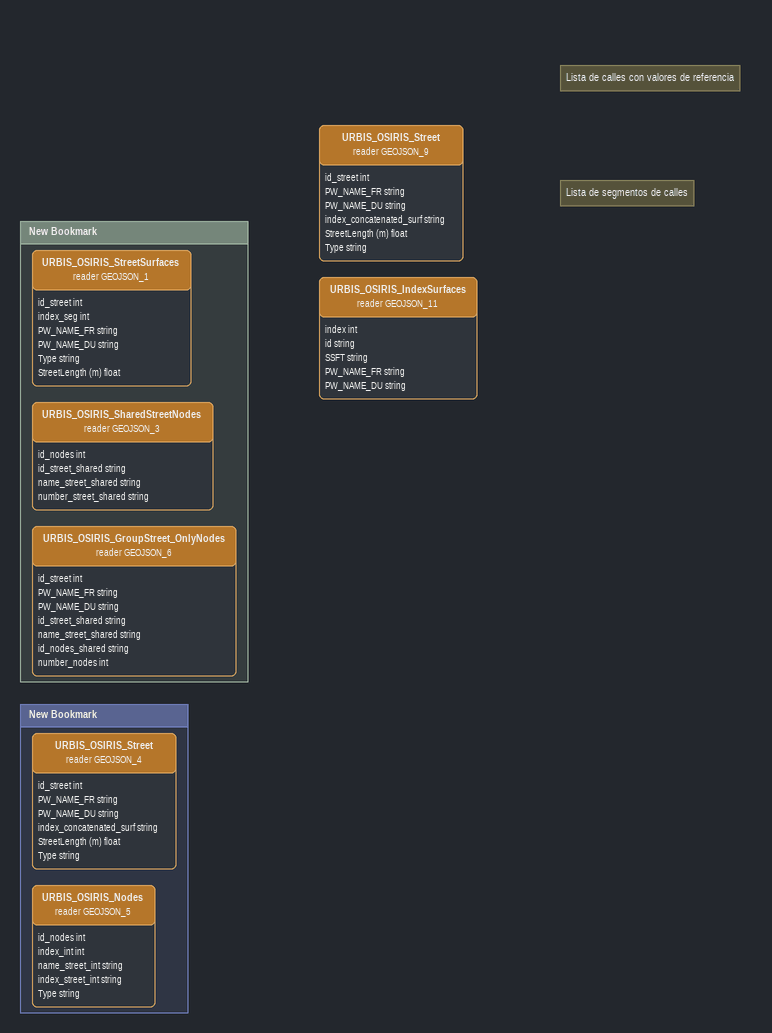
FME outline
Note: Lista de calles con valores de referencia
URBIS_OSIRIS_Street (reader GEOJSON_9)
    attributes: id_street int, PW_NAME_FR string, PW_NAME_DU string, index_concatenated_surf string, StreetLength (m) float, Type string
Note: Lista de segmentos de calles
URBIS_OSIRIS_IndexSurfaces (reader GEOJSON_11)
    attributes: index int, id string, SSFT string, PW_NAME_FR string, PW_NAME_DU string

Bookmark: New Bookmark
URBIS_OSIRIS_StreetSurfaces (reader GEOJSON_1)
    attributes: id_street int, index_seg int, PW_NAME_FR string, PW_NAME_DU string, Type string, StreetLength (m) float
URBIS_OSIRIS_SharedStreetNodes (reader GEOJSON_3)
    attributes: id_nodes int, id_street_shared string, name_street_shared string, number_street_shared string
URBIS_OSIRIS_GroupStreet_OnlyNodes (reader GEOJSON_6)
    attributes: id_street int, PW_NAME_FR string, PW_NAME_DU string, id_street_shared string, name_street_shared string, id_nodes_shared string, number_nodes int

Bookmark: New Bookmark
URBIS_OSIRIS_Street (reader GEOJSON_4)
    attributes: id_street int, PW_NAME_FR string, PW_NAME_DU string, index_concatenated_surf string, StreetLength (m) float, Type string
URBIS_OSIRIS_Nodes (reader GEOJSON_5)
    attributes: id_nodes int, index_int int, name_street_int string, index_street_int string, Type string
